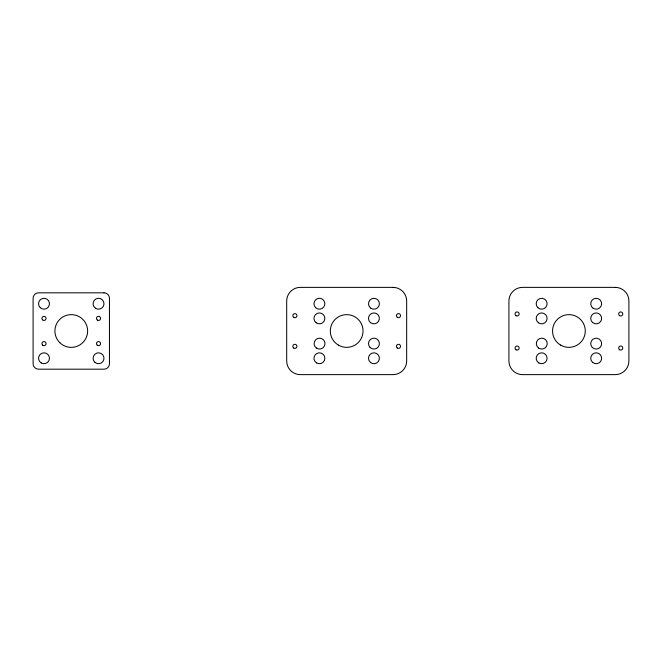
<?xml version="1.0" encoding="UTF-8"?>
<svg xmlns="http://www.w3.org/2000/svg" width="662" height="662" viewBox="0 0 662 662"><rect width="100%" height="100%" fill="white"/><g stroke="black" fill="none" stroke-linecap="round" stroke-linejoin="round"><path stroke-width="0.99" d="M393.038 287.374L300.325 287.374A13.637 13.637 0 0 0 286.687 301.003L286.687 360.997A13.637 13.637 0 0 0 300.325 374.626L393.038 374.626A13.637 13.637 0 0 0 406.667 360.997L406.667 301.003A13.637 13.637 0 0 0 393.038 287.374M615.263 287.374L522.558 287.374A13.637 13.637 0 0 0 508.921 301.003L508.921 360.997A13.637 13.637 0 0 0 522.558 374.626L615.263 374.626A13.637 13.637 0 0 0 628.9 360.997L628.9 301.003A13.637 13.637 0 0 0 615.263 287.374M104 292.827L38.553 292.827A5.453 5.453 0 0 0 33.1 298.281L33.1 363.719A5.453 5.453 0 0 0 38.553 369.173L104 369.173A5.453 5.453 0 0 0 109.453 363.719L109.453 298.281A5.453 5.453 0 0 0 104 292.827M40.258 307.689A5.453 5.453 0 0 0 49.311 305.008A5.453 5.453 0 0 0 42.459 298.504A5.453 5.453 0 0 0 40.258 307.689M41.218 362.95A5.453 5.453 0 0 0 49.46 358.341A5.453 5.453 0 0 0 41.342 353.508A5.453 5.453 0 0 0 41.218 362.95M95.477 308.244A5.453 5.453 0 0 0 103.984 304.131A5.453 5.453 0 0 0 96.164 298.827A5.453 5.453 0 0 0 95.477 308.244M94.997 362.412A5.453 5.453 0 0 0 103.901 359.267A5.453 5.453 0 0 0 96.726 353.127A5.453 5.453 0 0 0 94.997 362.412M293.738 348.047A2.044 2.044 0 0 0 296.915 346.466A2.044 2.044 0 0 0 293.961 344.505A2.044 2.044 0 0 0 293.738 348.047M370.406 362.412A5.453 5.453 0 0 0 379.309 359.267A5.453 5.453 0 0 0 372.127 353.127A5.453 5.453 0 0 0 370.406 362.412M315.658 307.689A5.453 5.453 0 0 0 324.711 305.008A5.453 5.453 0 0 0 317.859 298.504A5.453 5.453 0 0 0 315.658 307.689M316.618 362.95A5.453 5.453 0 0 0 324.868 358.341A5.453 5.453 0 0 0 316.75 353.508A5.453 5.453 0 0 0 316.618 362.95M370.885 308.244A5.453 5.453 0 0 0 379.384 304.131A5.453 5.453 0 0 0 371.572 298.827A5.453 5.453 0 0 0 370.885 308.244M293.721 317.355A2.044 2.044 0 0 0 296.907 315.807A2.044 2.044 0 0 0 293.978 313.821A2.044 2.044 0 0 0 293.721 317.355M397.39 317.388A2.044 2.044 0 0 0 400.535 315.749A2.044 2.044 0 0 0 397.539 313.846A2.044 2.044 0 0 0 397.39 317.388M397.283 347.997A2.044 2.044 0 0 0 400.518 346.549A2.044 2.044 0 0 0 397.655 344.472A2.044 2.044 0 0 0 397.283 347.997M316.188 322.783A5.453 5.453 0 0 0 324.835 318.985A5.453 5.453 0 0 0 317.214 313.399A5.453 5.453 0 0 0 316.188 322.783M316.353 348.022A5.453 5.453 0 0 0 324.976 344.182A5.453 5.453 0 0 0 317.338 338.63A5.453 5.453 0 0 0 316.353 348.022M370.116 347.492A5.453 5.453 0 0 0 379.227 344.985A5.453 5.453 0 0 0 372.499 338.356A5.453 5.453 0 0 0 370.116 347.492M370.414 322.543A5.453 5.453 0 0 0 379.309 319.365A5.453 5.453 0 0 0 372.11 313.25A5.453 5.453 0 0 0 370.414 322.543M42.707 345.192A2.044 2.044 0 0 0 46.026 343.942A2.044 2.044 0 0 0 43.287 341.7A2.044 2.044 0 0 0 42.707 345.192M97.264 345.208A2.044 2.044 0 0 0 100.566 343.917A2.044 2.044 0 0 0 97.802 341.708A2.044 2.044 0 0 0 97.264 345.208M97.488 320.143A2.044 2.044 0 0 0 100.591 318.422A2.044 2.044 0 0 0 97.546 316.602A2.044 2.044 0 0 0 97.488 320.143M42.575 319.854A2.044 2.044 0 0 0 45.992 318.894A2.044 2.044 0 0 0 43.452 316.419A2.044 2.044 0 0 0 42.575 319.854M59.837 342.701A16.36 16.36 0 0 0 87.127 335.055A16.36 16.36 0 0 0 66.862 315.244A16.36 16.36 0 0 0 59.837 342.701M338.456 345.142A16.36 16.36 0 0 0 363.041 331.05A16.36 16.36 0 0 0 338.539 316.808A16.36 16.36 0 0 0 338.456 345.142M515.955 315.65A2.044 2.044 0 0 0 519.14 314.102A2.044 2.044 0 0 0 516.211 312.116A2.044 2.044 0 0 0 515.955 315.65M592.349 347.492A5.453 5.453 0 0 0 601.452 344.985A5.453 5.453 0 0 0 594.733 338.356A5.453 5.453 0 0 0 592.349 347.492M592.631 362.412A5.453 5.453 0 0 0 601.543 359.267A5.453 5.453 0 0 0 594.36 353.127A5.453 5.453 0 0 0 592.631 362.412M537.892 307.689A5.453 5.453 0 0 0 546.944 305.008A5.453 5.453 0 0 0 540.093 298.504A5.453 5.453 0 0 0 537.892 307.689M538.851 362.95A5.453 5.453 0 0 0 547.093 358.341A5.453 5.453 0 0 0 538.984 353.508A5.453 5.453 0 0 0 538.851 362.95M560.689 345.142A16.36 16.36 0 0 0 585.274 331.05A16.36 16.36 0 0 0 560.772 316.808A16.36 16.36 0 0 0 560.689 345.142M538.413 322.783A5.453 5.453 0 0 0 547.06 318.985A5.453 5.453 0 0 0 539.447 313.399A5.453 5.453 0 0 0 538.413 322.783M619.516 349.702A2.044 2.044 0 0 0 622.752 348.253A2.044 2.044 0 0 0 619.889 346.176A2.044 2.044 0 0 0 619.516 349.702M593.119 308.244A5.453 5.453 0 0 0 601.617 304.131A5.453 5.453 0 0 0 593.806 298.827A5.453 5.453 0 0 0 593.119 308.244M619.624 315.683A2.044 2.044 0 0 0 622.76 314.045A2.044 2.044 0 0 0 619.773 312.141A2.044 2.044 0 0 0 619.624 315.683M515.971 349.751A2.044 2.044 0 0 0 519.14 348.171A2.044 2.044 0 0 0 516.194 346.209A2.044 2.044 0 0 0 515.971 349.751M538.578 348.022A5.453 5.453 0 0 0 547.209 344.182A5.453 5.453 0 0 0 539.571 338.63A5.453 5.453 0 0 0 538.578 348.022M592.647 322.543A5.453 5.453 0 0 0 601.543 319.365A5.453 5.453 0 0 0 594.344 313.25A5.453 5.453 0 0 0 592.647 322.543"/></g></svg>
